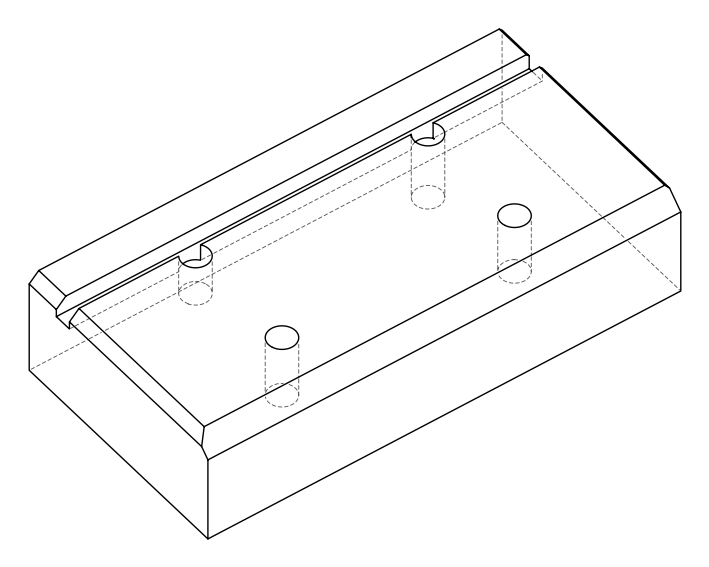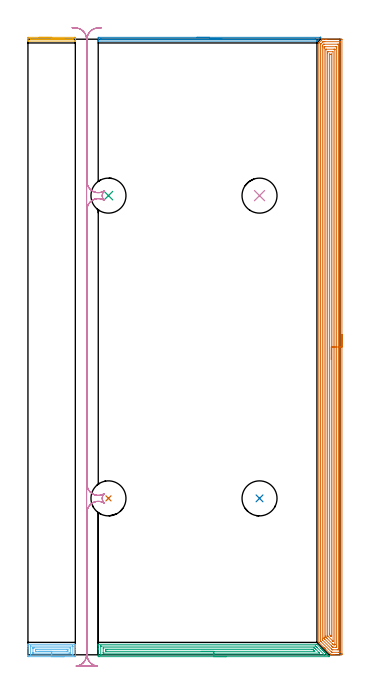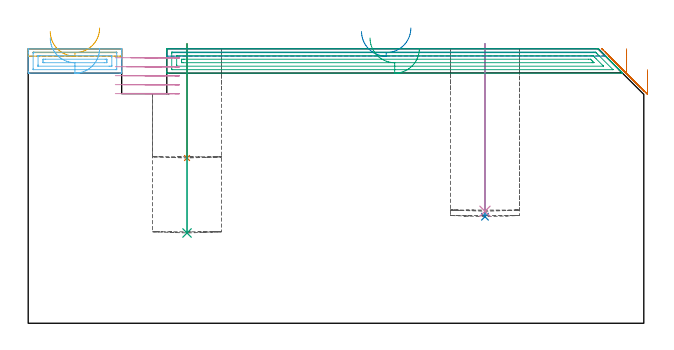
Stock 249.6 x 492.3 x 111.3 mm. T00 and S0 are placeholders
(PLAN: 10 operations, 2 tool changes, 51 min)
(1 INDEXABLE_INSERT_DRILL_BLIND_HOLE_FROM_SOLID | STEP1POCKET | NXT0302_027 | 0.19 min | 27041 mm3)
(2 INDEXABLE_INSERT_DRILL_BLIND_HOLE_FROM_SOLID_1 | STEP1POCKET_1 | NXT0302_027 | 0.28 min | 41680 mm3)
(3 INDEXABLE_INSERT_DRILL_BLIND_HOLE_FROM_SOLID_2 | STEP1POCKET_2 | NXT0302_027 | 0.31 min | 45746 mm3)
(4 INDEXABLE_INSERT_DRILL_BLIND_HOLE_FROM_SOLID_3 | STEP1POCKET_3 | NXT0302_027 | 0.27 min | 40331 mm3)
(5 AREA_MILL | FG_CHAMFER_SURFACE | UGT0205_001 | 0.74 min | 187 mm3)
(6 AREA_MILL_1 | FG_CHAMFER_SURFACE_1 | UGT0205_001 | 1.43 min | 2140 mm3)
(7 AREA_MILL_2 | FG_CHAMFER_SURFACE_2 | UGT0205_001 | 27.7 min | 84244 mm3)
(8 AREA_MILL_3 | FG_CHAMFER_SURFACE_3 | UGT0205_001 | 2.96 min | 803 mm3)
(9 AREA_MILL_4 | FG_CHAMFER_SURFACE_4 | UGT0205_001 | 5.98 min | 9024 mm3)
(10 MILL_RECTANGULAR_SLOT | SLOT_RECTANGULAR | UGT0201_100 | Follow Part, ap 4.5, ae 75% | 11.16 min | 160032 mm3)
(TOOL NXT0302_027 | Index. Insert Drill 28mm [880-D2800L32-05] | D28 PA176 FL140 Z2)
(TOOL UGT0205_001 | Chamfer Mill 20 x 3 x 45 deg. | D20 FL50 Z2)
(TOOL UGT0201_100 | End Mill 18 mm | D18 FL22 Z2)
(OP 1 INDEXABLE_INSERT_DRILL_BLIND_HOLE_FROM_SOLID)
G17 G21 G94 G90
T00 M6
G54
G17 G0 G90 X64.4 Y125.1 S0 M3
G43 Z121.3 H1
G94 G81 G98 Z67. F250. R113.3
G80
M5
M2
(OP 2 INDEXABLE_INSERT_DRILL_BLIND_HOLE_FROM_SOLID_1)
G17 G21 G94 G90
T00 M6
G54
G17 G0 G90 X185.2 Y125.1 S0 M3
G43 Z121.3 H1
G94 G81 G98 Z43.2 F250. R113.3
G80
M5
M2
(OP 3 INDEXABLE_INSERT_DRILL_BLIND_HOLE_FROM_SOLID_2)
G17 G21 G94 G90
T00 M6
G54
G17 G0 G90 X64.4 Y367.2 S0 M3
G43 Z121.3 H1
G94 G81 G98 Z36.6 F250. R113.3
G80
M5
M2
(OP 4 INDEXABLE_INSERT_DRILL_BLIND_HOLE_FROM_SOLID_3)
G17 G21 G94 G90
T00 M6
G54
G17 G0 G90 X185.2 Y367.2 S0 M3
G43 Z121.3 H1
G94 G81 G98 Z45.4 F250. R113.3
G80
M5
M2
(OP 5 AREA_MILL)
G17 G21 G94 G90
T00 M6
G54
G17 G0 G90 X8.95 Y493.8 S1061 M3
G43 Z121.3 H0
Z118.3
G94 G1 X8.988 Z117.428 F250.
X9.102 Z116.564
X9.291 Z115.712
X9.553 Z114.88
X9.887 Z114.074
X10.29 Z113.3
X10.758 Z112.564
X11.29 Z111.872
X11.879 Z111.229
X12.522 Z110.64
X13.214 Z110.109
X13.95 Z109.64
X14.724 Z109.237
X15.53 Z108.903
X16.362 Z108.641
X17.214 Z108.452
X18.078 Z108.338
X18.95 Z108.3
X37.275
X37.418 Y493.799 Z108.301
X37.898 Y493.791 Z108.305
X37.9 Y493.549 Z108.548
Y493.193 Z108.904
Y492.656 Z109.44
Y492.3 Z109.795
Y491.587 Z110.513
Y491.285 Z110.814
Y490.864 Z111.227
X37.897 Y490.838 Z111.253
X37.89 Y490.803 Z111.288
X37.809 Y490.798 Z111.298
X37.721 Y490.8 Z111.3
X0.178
X0.01 Y490.803 Z111.288
X0.007 Y490.862 Z111.23
X0. Y491.285 Z110.815
Y491.587 Z110.513
Y492.3 Z109.795
Y493.549 Z108.548
X0.002 Y493.791 Z108.305
X0.483 Y493.8 Z108.3
X18.95
Y492.386 Z109.714
X35.573
X35.745 Y492.385 Z109.715
X35.859 Y492.382 Z109.718
X35.892 Y492.379 Z109.721
X35.895 Y492.375 Z109.725
X35.898 Y492.359 Z109.741
Y492.3 Z109.8
X35.894 Y492.249 Z109.851
X35.891 Y492.229 Z109.871
X35.829 Y492.221 Z109.879
X35.658 Y492.216 Z109.884
X35.572 Y492.214 Z109.886
X2.327
X2.156 Y492.215 Z109.885
X2.042 Y492.218 Z109.882
X2.008 Y492.221 Z109.879
X2.005 Y492.225 Z109.875
X2.002 Y492.241 Z109.859
Y492.3 Z109.8
X2.006 Y492.351 Z109.749
X2.009 Y492.371 Z109.729
X2.071 Y492.379 Z109.721
X2.241 Y492.384 Z109.716
X2.328 Y492.385 Z109.715
X18.95 Y492.386 Z109.714
X19.822 Z109.752
X20.686 Z109.866
X21.538 Z110.055
X22.37 Z110.317
X23.176 Z110.651
X23.95 Z111.054
X24.686 Z111.523
X25.378 Z112.054
X26.021 Z112.643
X26.61 Z113.286
X27.142 Z113.979
X27.61 Z114.714
X28.013 Z115.488
X28.347 Z116.294
X28.609 Z117.126
X28.798 Z117.978
X28.912 Z118.843
X28.95 Z119.714
G0 Z121.3
M5
M2
(OP 6 AREA_MILL_1)
G17 G21 G94 G90
T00 M6
G54
G17 G0 G90 X28.95 Y-1.5 S1061 M3
G43 Z121.3 H0
Z111.4
G94 G1 X28.912 Z110.528 F250.
X28.798 Z109.663
X28.609 Z108.812
X28.347 Z107.98
X28.013 Z107.174
X27.61 Z106.4
X27.142 Z105.664
X26.61 Z104.972
X26.021 Z104.329
X25.378 Z103.74
X24.686 Z103.208
X23.95 Z102.74
X23.176 Z102.337
X22.37 Z102.003
X21.538 Z101.741
X20.687 Z101.552
X19.822 Z101.438
X18.95 Z101.4
X0.625
X0.108 Y-1.495 Z101.403
X0.009 Y-1.492 Z101.406
X0. Y-0.981 Z101.916
Y5.222 Z108.117
Y6.641 Z109.537
Y6.995 Z109.89
Y7.703 Z110.603
Y7.986 Z110.885
X0.007 Y8.371 Z111.262
X0.01 Y8.397 Z111.288
X0.179 Y8.4 Z111.3
X37.722
X37.89 Y8.397 Z111.288
X37.893 Y8.371 Z111.262
X37.9 Y7.986 Z110.885
Y7.703 Z110.603
Y6.995 Z109.89
Y5.755 Z108.652
Y4.336 Z107.232
Y-0.715 Z102.182
X37.898 Y-0.981 Z101.916
X37.892 Y-1.492 Z101.406
X37.792 Y-1.495 Z101.403
X37.275 Y-1.5 Z101.4
X18.95
Y-0.086 Z102.814
X2.19 Y-0.085 Z102.815
X2.084 Y-0.084 Z102.816
X2.031 Y-0.081 Z102.819
X2.012 Y-0.079 Z102.821
X2.01 Y-0.064 Z102.836
X2.005 Y0.053 Z102.953
X2.001 Y0.314 Z103.214
Y6.517 Z109.417
X2.008 Y6.928 Z109.828
X2.01 Y6.977 Z109.877
X2.028 Y6.979 Z109.879
X2.082 Y6.983 Z109.883
X2.192 Y6.985 Z109.885
X2.413 Y6.986 Z109.886
X35.71 Y6.985 Z109.885
X35.816 Y6.984 Z109.884
X35.869 Y6.981 Z109.881
X35.888 Y6.979 Z109.879
X35.89 Y6.964 Z109.864
X35.895 Y6.847 Z109.747
X35.899 Y6.586 Z109.486
Y0.383 Z103.283
X35.892 Y-0.028 Z102.872
X35.89 Y-0.077 Z102.823
X35.872 Y-0.08 Z102.82
X35.818 Y-0.083 Z102.817
X35.708 Y-0.085 Z102.815
X35.487 Y-0.086 Z102.814
X18.95
Y1.328 Z104.228
X4.084 Y1.329 Z104.229
X4.041 Y1.33 Z104.23
X4.018 Y1.332 Z104.232
X4.012 Y1.334 Z104.234
X4.01 Y1.346 Z104.246
X4.004 Y1.478 Z104.378
X4.001 Y1.677 Z104.577
X4. Y1.877 Z104.777
Y5.222 Z108.122
Y5.421 Z108.321
X4.003 Y5.488 Z108.388
X4.008 Y5.541 Z108.441
X4.012 Y5.565 Z108.465
X4.026 Y5.566 Z108.466
X4.201 Y5.569 Z108.469
X4.743 Y5.571 Z108.471
X5.095
X33.816
X33.859 Y5.57 Z108.47
X33.882 Y5.568 Z108.468
X33.888 Y5.566 Z108.466
X33.891 Y5.554 Z108.454
X33.896 Y5.422 Z108.322
X33.899 Y5.222 Z108.122
X33.9 Y5.023 Z107.923
Y1.677 Z104.577
Y1.479 Z104.379
X33.897 Y1.412 Z104.312
X33.892 Y1.359 Z104.259
X33.888 Y1.335 Z104.235
X33.874 Y1.334 Z104.234
X33.699 Y1.331 Z104.231
X33.157 Y1.329 Z104.229
X32.805 Y1.328 Z104.228
X18.95
Y2.743 Z105.643
X6.702
X6.112 Y2.745 Z105.645
X6.049 Y2.747 Z105.647
X6.011 Y2.749 Z105.649
X6.008 Y2.795 Z105.695
X6.003 Y3.009 Z105.909
X6. Y3.439 Z106.339
X6.004 Y3.887 Z106.787
X6.01 Y4.106 Z107.006
X6.014 Y4.151 Z107.051
X6.068 Y4.153 Z107.053
X6.171 Y4.156 Z107.056
X6.883 Y4.157 Z107.057
X7.063
X31.198
X31.788 Y4.155 Z107.055
X31.851 Y4.153 Z107.053
X31.889 Y4.151 Z107.051
X31.892 Y4.105 Z107.005
X31.897 Y3.89 Z106.79
X31.9 Y3.461 Z106.361
X31.896 Y3.012 Z105.912
X31.89 Y2.794 Z105.694
X31.886 Y2.749 Z105.649
X31.832 Y2.747 Z105.647
X31.729 Y2.744 Z105.644
X31.017 Y2.743 Z105.643
X30.837
X18.95
X18.078 Z105.681
X17.214 Z105.795
X16.362 Z105.983
X15.53 Z106.246
X14.724 Z106.58
X13.95 Z106.982
X13.214 Z107.451
X12.522 Z107.982
X11.879 Z108.572
X11.29 Z109.215
X10.759 Z109.907
X10.29 Z110.643
X9.887 Z111.416
X9.553 Z112.222
X9.291 Z113.054
X9.102 Z113.906
X8.988 Z114.771
X8.95 Z115.643
G0 Z121.3
M5
M2
(OP 7 AREA_MILL_2)
G17 G21 G94 G90
T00 M6
G54
G17 G0 G90 X251.1 Y256.15 S1061 M3
G43 Z121.3 H0
Z102.8
G94 G1 Y256.112 Z101.928 F250.
Y255.998 Z101.063
Y255.809 Z100.212
Y255.547 Z99.38
Y255.213 Z98.574
Y254.81 Z97.8
Y254.341 Z97.064
Y253.81 Z96.372
Y253.221 Z95.729
Y252.578 Z95.139
Y251.886 Z94.608
Y251.15 Z94.14
Y250.376 Z93.737
Y249.57 Z93.403
Y248.738 Z93.141
Y247.886 Z92.952
Y247.022 Z92.838
Y246.15 Z92.8
Y1.078
X251.099 Y0.633 Z92.801
X251.095 Y0.189 Z92.803
X251.092 Y0.01 Z92.806
X250.658 Y0. Z93.24
X245.373 Z98.521
X243.977 Z99.919
X243.612 Z100.283
X242.839 Z101.06
X242.731 Z101.167
X242.537 Y0.001 Z101.361
X242.511 Y0.005 Z101.387
X242.501 Y0.009 Z101.396
X242.462 Y0.037 Z101.436
X242.29 Y0.208 Z101.606
X242.164 Y0.335 Z101.734
X241.902 Y0.598 Z101.997
X237.785 Y4.714 Z106.114
X237.74 Y4.759 Z106.157
X237.693 Y4.807 Z106.206
X237.496 Y5.003 Z106.403
X237.446 Y5.053 Z106.451
X237.395 Y5.105 Z106.504
X237.207 Y5.293 Z106.692
X237.153 Y5.346 Z106.744
X237.096 Y5.403 Z106.803
X236.918 Y5.582 Z106.981
X236.859 Y5.64 Z107.038
X236.798 Y5.701 Z107.101
X236.629 Y5.871 Z107.27
X236.565 Y5.933 Z107.331
X232.723 Y9.776 Z111.175
X232.601 Y9.899 Z111.291
X232.6 Y9.902 Z111.292
Y10.024 Z111.3
Y488.984
X232.606 Y489.302 Z111.292
X232.704 Y489.403 Z111.194
X233.042 Y489.742 Z110.857
X233.098 Y489.798 Z110.802
X233.177 Y489.878 Z110.72
X234.804 Y491.505 Z109.093
X235.185 Y491.885 Z108.715
X235.309 Y492.009 Z108.591
X235.567 Y492.263 Z108.331
X235.607 Y492.296 Z108.29
X235.793 Y492.3 Z108.106
X236.565 Z107.329
X237.812 Z106.085
X238.327 Z105.567
X238.95 Z104.945
X250.658 Z93.24
X250.918 Y492.297 Z92.979
X251.092 Y492.29 Z92.806
X251.099 Y492.113 Z92.799
X251.1 Y246.15 Z92.8
X249.686 Z94.214
X249.685 Y2.515 Z94.215
X249.684 Y2.422 Z94.216
X249.679 Y2.031 Z94.221
X249.302 Y2.01 Z94.598
X248.896 Y2.003 Z95.004
X248.431 Y2. Z95.469
X243.612 Y2.001 Z100.288
X243.142 Y2.004 Z100.758
X243.043 Y2.01 Z100.857
X242.93 Y2.031 Z100.97
X242.731 Y2.224 Z101.169
X242.529 Y2.422 Z101.371
X234.479 Y10.472 Z109.421
X234.145 Y10.813 Z109.755
X234.049 Y10.913 Z109.851
X234.021 Y10.952 Z109.879
X234.019 Y10.974 Z109.881
X234.016 Y11.073 Z109.884
X234.014 Y11.273 Z109.886
Y11.366
X234.015 Y488.089 Z109.885
X234.016 Y488.189 Z109.884
X234.019 Y488.239 Z109.881
X234.021 Y488.259 Z109.879
X234.038 Y488.279 Z109.862
X234.165 Y488.412 Z109.735
X234.325 Y488.575 Z109.575
X235.685 Y489.934 Z108.215
X235.964 Y490.205 Z107.936
X236.043 Y490.281 Z107.857
X236.159 Y490.291 Z107.741
X236.565 Y490.297 Z107.335
X237.031 Y490.3 Z106.869
X237.446 Z106.454
X249.362 Z94.538
X249.589 Y490.298 Z94.311
X249.624 Y490.296 Z94.276
X249.661 Y490.29 Z94.239
X249.679 Y490.284 Z94.221
X249.68 Y490.256 Z94.22
X249.685 Y489.972 Z94.215
X249.686 Y246.15 Z94.214
X248.272 Z95.628
X248.271 Y4.845 Z95.629
X248.269 Y4.211 Z95.631
X248.267 Y4.081 Z95.633
X248.265 Y4.024 Z95.635
X248.215 Y4.008 Z95.685
X248.016 Y4.005 Z95.884
X247.342 Y4. Z96.558
X243.818 Y4.001 Z100.082
X243.612 Y4.005 Z100.288
X243.407 Y4.01 Z100.493
X243.195 Y4.211 Z100.705
X242.731 Y4.67 Z101.169
X235.55 Y11.85 Z108.35
X235.483 Y11.919 Z108.417
X235.451 Y11.956 Z108.449
X235.438 Y11.973 Z108.462
X235.436 Y12.001 Z108.464
X235.431 Y12.26 Z108.469
X235.429 Y12.52 Z108.471
Y486.301
Y486.56
X235.434 Y487.195 Z108.466
X235.436 Y487.222 Z108.464
X235.456 Y487.248 Z108.444
X235.493 Y487.291 Z108.407
X235.541 Y487.341 Z108.359
X235.685 Y487.485 Z108.215
X235.984 Y487.785 Z107.916
X236.289 Y488.089 Z107.611
X236.431 Y488.225 Z107.469
X236.477 Y488.266 Z107.423
X236.515 Y488.29 Z107.385
X236.565 Y488.292 Z107.335
X237.239 Y488.299 Z106.661
X247.809 Z96.091
X248.016 Y488.295 Z95.884
X248.222 Y488.29 Z95.678
X248.265 Y488.283 Z95.635
X248.267 Y488.245 Z95.633
X248.27 Y488.176 Z95.63
X248.271 Y488.089 Z95.629
X248.272 Y487.829
Y246.15 Z95.628
X246.857 Z97.043
Y6.894
X246.855 Y6.283 Z97.045
X246.852 Y6.077 Z97.048
X246.851 Y6.012 Z97.049
X246.804 Y6.009 Z97.096
X246.694 Y6.005 Z97.206
X246.254 Y6. Z97.646
X244.492 Z99.408
X244.052 Y6.003 Z99.848
X243.942 Y6.006 Z99.958
X243.888 Y6.01 Z100.012
X243.829 Y6.032 Z100.071
X243.612 Y6.244 Z100.288
X242.955 Y6.894 Z100.945
X242.731 Y7.118 Z101.169
X237.446 Y12.403 Z106.454
X237.075 Y12.78 Z106.825
X236.889 Y12.972 Z107.011
X236.849 Y13.018 Z107.051
X236.847 Y13.068 Z107.053
X236.845 Y13.155 Z107.055
X236.843 Y13.767 Z107.057
Y14.049
Y485.124
X236.845 Y485.406 Z107.055
X236.849 Y486.012 Z107.051
X236.862 Y486.201 Z107.038
X236.92 Y486.259 Z106.98
X236.953 Y486.29 Z106.947
X237.006 Y486.292 Z106.894
X237.446 Y486.3 Z106.454
X246.254 Z97.646
X246.694 Y486.295 Z97.206
X246.804 Y486.292 Z97.096
X246.851 Y486.289 Z97.049
X246.853 Y486.251 Z97.047
X246.855 Y486.153 Z97.045
X246.857 Y485.688 Z97.043
Y485.406
Y246.15
X245.443 Z98.457
Y8.54
X245.441 Y8.398 Z98.459
X245.436 Y8.114 Z98.464
X245.43 Y8.009 Z98.47
X245.415 Y8.006 Z98.485
X245.373 Y8.003 Z98.527
X245.163 Y8.001 Z98.737
X244.492 Y8.01 Z99.408
X244.278 Y8.032 Z99.622
X244.06 Y8.246 Z99.84
X243.615 Y8.683 Z100.285
X239.143 Y13.155 Z104.757
X238.327 Y13.982 Z105.573
X238.264 Y14.049 Z105.636
X238.261 Y14.116 Z105.639
X238.257 Y14.944 Z105.643
Y15.015
Y483.759
X238.259 Y483.901 Z105.641
X238.264 Y484.185 Z105.636
X238.27 Y484.291 Z105.63
X238.286 Y484.294 Z105.614
X238.327 Y484.297 Z105.573
X238.536 Y484.3 Z105.364
X244.701 Z99.199
X245.373 Y484.297 Z98.527
X245.417 Y484.294 Z98.483
X245.436 Y484.291 Z98.464
X245.439 Y484.114 Z98.461
X245.442 Y483.83 Z98.458
X245.443 Y246.15 Z98.457
X244.029 Z99.871
Y10.942
X244.027 Y10.801 Z99.873
X244.025 Y10.75 Z99.875
X244.024 Y10.737 Z99.876
X243.983 Y10.774 Z99.917
X243.836 Y10.915 Z100.064
X243.612 Y11.136 Z100.288
X243.382 Y11.366 Z100.518
X239.805 Y14.944 Z104.095
X239.71 Y15.045 Z104.19
X239.678 Y15.082 Z104.222
X239.676 Y15.104 Z104.224
X239.673 Y15.156 Z104.227
X239.671 Y15.367 Z104.229
X239.672 Y481.357 Z104.228
X239.674 Y481.828 Z104.226
X239.677 Y482.246 Z104.223
X239.687 Y482.29 Z104.213
X239.74 Y482.294 Z104.16
X239.856 Y482.297 Z104.044
X240.088 Y482.299 Z103.812
X240.505 Y482.3 Z103.395
X244.028 Z99.872
X244.029 Y246.15 Z99.871
X242.615 Z101.285
Y14.944
X242.613 Y14.671 Z101.287
X242.611 Y14.605 Z101.289
X242.609 Y14.601 Z101.291
X242.605 Z101.295
X242.579 Y14.622 Z101.321
X242.524 Y14.674 Z101.376
X242.254 Y14.944 Z101.646
X241.85 Y15.348 Z102.05
X241.363 Y15.838 Z102.537
X241.196 Y16.013 Z102.704
X241.092 Y16.134 Z102.808
X241.086 Y16.732 Z102.814
Y480.04
X241.087 Y480.234 Z102.813
X241.089 Y480.281 Z102.811
X241.091 Y480.286 Z102.809
X241.105 Y480.29 Z102.795
X241.167 Y480.295 Z102.733
X241.337 Y480.299 Z102.563
X242.475 Y480.3 Z101.425
X242.563 Y480.298 Z101.337
X242.595 Y480.294 Z101.305
X242.605 Y480.291 Z101.295
X242.608 Y480.281 Z101.292
X242.612 Y480.241 Z101.288
X242.614 Y480.158 Z101.286
X242.615 Y246.15 Z101.285
Y245.278 Z101.323
Y244.413 Z101.437
Y243.562 Z101.626
Y242.73 Z101.888
Y241.924 Z102.222
Y241.15 Z102.625
Y240.414 Z103.094
Y239.722 Z103.625
Y239.079 Z104.214
Y238.49 Z104.857
Y237.958 Z105.549
Y237.49 Z106.285
Y237.087 Z107.059
Y236.753 Z107.865
Y236.491 Z108.697
Y236.302 Z109.549
Y236.188 Z110.414
Y236.15 Z111.285
G0 Z121.3
M5
M2
(OP 8 AREA_MILL_3)
G17 G21 G94 G90
T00 M6
G54
G17 G0 G90 X135.15 Y493.8 S1061 M3
G43 Z121.3 H0
Z118.3
G94 G1 X135.188 Z117.428 F250.
X135.302 Z116.564
X135.491 Z115.712
X135.753 Z114.88
X136.087 Z114.074
X136.49 Z113.3
X136.958 Z112.564
X137.49 Z111.872
X138.079 Z111.229
X138.722 Z110.64
X139.414 Z110.108
X140.15 Z109.64
X140.924 Z109.237
X141.73 Z108.903
X142.562 Z108.641
X143.414 Z108.452
X144.278 Z108.338
X145.15 Z108.3
X234.008
X234.09 Y493.798
X234.092 Y493.797 Z108.301
X234.09 Y493.789 Z108.308
X233.941 Y493.639 Z108.458
X233.793 Y493.492 Z108.606
X231.226 Y490.926 Z111.173
X231.095 Y490.804 Z111.29
X230.819 Y490.8 Z111.3
X56.358
X56.298 Y490.798 Z111.298
X56.209 Y490.802 Z111.288
X56.202 Y490.824 Z111.266
X56.201 Y490.839 Z111.252
X56.2 Y490.857 Z111.234
Y491.231 Z110.868
Y491.667 Z110.432
Y492.3 Z109.795
Y493.509 Z108.588
X56.202 Y493.791 Z108.305
X56.662 Y493.8 Z108.3
X145.15
Y492.386 Z109.714
X229.926
X230.012 Y492.385 Z109.715
X230.183 Y492.381 Z109.719
X230.217 Y492.379 Z109.721
X230.211 Y492.369 Z109.731
X230.185 Y492.339 Z109.761
X230.147 Y492.3 Z109.8
X230.07 Y492.231 Z109.869
X230.005 Y492.221 Z109.879
X229.926 Y492.219 Z109.881
X229.119 Y492.214 Z109.886
X229.034
X58.503 Y492.215 Z109.885
X58.332 Y492.218 Z109.882
X58.224 Y492.221 Z109.879
X58.21 Y492.246 Z109.854
X58.204 Y492.3 Z109.8
X58.203 Y492.349 Z109.751
X58.206 Y492.372 Z109.728
X58.208 Y492.378 Z109.722
X58.247 Y492.381 Z109.719
X58.418 Y492.385 Z109.715
X58.504 Y492.386 Z109.714
X145.15
X146.022 Z109.752
X146.886 Z109.866
X147.738 Z110.055
X148.57 Z110.317
X149.376 Z110.651
X150.15 Z111.054
X150.886 Z111.523
X151.578 Z112.054
X152.221 Z112.643
X152.81 Z113.286
X153.342 Z113.978
X153.81 Z114.714
X154.213 Z115.488
X154.547 Z116.294
X154.809 Z117.126
X154.998 Z117.978
X155.112 Z118.843
X155.15 Z119.714
G0 Z121.3
M5
M2
(OP 9 AREA_MILL_4)
G17 G21 G94 G90
T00 M6
G54
G17 G0 G90 X158.6 Y-1.5 S1061 M3
G43 Z121.3 H0
Z111.4
G94 G1 X158.562 Z110.528 F250.
X158.448 Z109.664
X158.259 Z108.812
X157.997 Z107.98
X157.663 Z107.174
X157.26 Z106.4
X156.792 Z105.664
X156.26 Z104.972
X155.671 Z104.329
X155.028 Z103.74
X154.336 Z103.208
X153.6 Z102.74
X152.826 Z102.337
X152.02 Z102.003
X151.188 Z101.741
X150.336 Z101.552
X149.472 Z101.438
X148.6 Z101.4
X56.79 Y-1.499 Z101.401
X56.274 Y-1.494 Z101.403
X56.208 Y-1.491 Z101.406
X56.2 Y-0.981 Z101.916
Y4.336 Z107.231
Y4.935 Z107.833
Y5.223 Z108.119
Y6.995 Z109.89
Y7.57 Z110.469
Y7.881 Z110.78
Y8.064 Z110.963
X56.207 Y8.377 Z111.268
X56.21 Y8.397 Z111.288
X56.344 Y8.4 Z111.3
X230.605
X231.095 Y8.401 Z111.281
X231.164 Y8.337 Z111.234
X234.279 Y5.223 Z108.119
X234.384 Y5.117 Z108.016
X234.467 Y5.033 Z107.932
X234.575 Y4.927 Z107.823
X234.677 Y4.823 Z107.722
X234.765 Y4.736 Z107.635
X234.87 Y4.632 Z107.528
X234.971 Y4.529 Z107.429
X235.062 Y4.438 Z107.338
X235.166 Y4.336 Z107.232
X235.265 Y4.235 Z107.135
X235.359 Y4.141 Z107.041
X235.461 Y4.041 Z106.937
X235.559 Y3.941 Z106.841
X235.656 Y3.844 Z106.744
X235.756 Y3.745 Z106.641
X235.852 Y3.648 Z106.547
X235.953 Y3.547 Z106.447
X236.05 Y3.452 Z106.348
X236.146 Y3.354 Z106.253
X236.25 Y3.25 Z106.149
X236.347 Y3.155 Z106.051
X236.44 Y3.06 Z105.96
X236.547 Y2.953 Z105.852
X236.643 Y2.859 Z105.755
X236.734 Y2.766 Z105.666
X236.844 Y2.656 Z105.555
X236.938 Y2.564 Z105.46
X237.028 Y2.473 Z105.372
X237.142 Y2.359 Z105.258
X237.233 Y2.268 Z105.164
X237.321 Y2.179 Z105.078
X237.439 Y2.062 Z104.961
X237.529 Y1.973 Z104.869
X237.615 Y1.885 Z104.784
X237.736 Y1.765 Z104.664
X237.824 Y1.678 Z104.574
X237.909 Y1.591 Z104.491
X238.033 Y1.467 Z104.367
X238.12 Y1.382 Z104.278
X238.203 Y1.298 Z104.197
X238.33 Y1.17 Z104.07
X238.415 Y1.087 Z103.983
X238.496 Y1.004 Z103.903
X238.627 Y0.873 Z103.772
X238.711 Y0.791 Z103.687
X238.79 Y0.71 Z103.609
X238.924 Y0.576 Z103.475
X239.006 Y0.496 Z103.392
X239.084 Y0.416 Z103.316
X239.221 Y0.279 Z103.178
X239.301 Y0.2 Z103.097
X239.378 Y0.123 Z103.022
X239.518 Y-0.018 Z102.881
X239.597 Y-0.095 Z102.801
X239.672 Y-0.171 Z102.728
X239.816 Y-0.315 Z102.584
X239.892 Y-0.39 Z102.506
X239.965 Y-0.465 Z102.434
X240.113 Y-0.612 Z102.287
X240.188 Y-0.686 Z102.21
X240.259 Y-0.759 Z102.141
X240.41 Y-0.909 Z101.99
X240.483 Y-0.981 Z101.915
X240.691 Y-1.191 Z101.709
X240.707 Y-1.207 Z101.693
X240.918 Y-1.424 Z101.474
X240.984 Y-1.495 Z101.404
X240.707 Y-1.5 Z101.4
X148.6
Y-0.086 Z102.814
X58.564
X58.352 Y-0.082 Z102.818
X58.247 Y-0.079 Z102.821
X58.209 Y-0.073 Z102.827
X58.207 Y-0.04 Z102.86
X58.204 Y0.046 Z102.946
X58.2 Y0.275 Z103.175
Y6.479 Z109.379
X58.204 Y6.85 Z109.75
X58.208 Y6.956 Z109.856
X58.211 Y6.98 Z109.88
X58.216 Y6.982 Z109.882
X58.242 Y6.984 Z109.884
X58.352 Y6.985 Z109.885
X58.573 Y6.986 Z109.886
X229.723
X229.943 Y6.981 Z109.881
X230.048 Y6.979 Z109.879
X230.256 Y6.782 Z109.682
X230.605 Y6.443 Z109.343
X230.941 Y6.109 Z109.009
X231.496 Y5.554 Z108.454
X237.02 Y0.029 Z102.929
X237.066 Y-0.019 Z102.881
X237.109 Y-0.069 Z102.831
X237.116 Y-0.08 Z102.82
X237.105 Y-0.081 Z102.819
X237.054 Y-0.083 Z102.817
X236.844 Y-0.086 Z102.814
X148.6
Y1.328 Z104.228
X60.706 Y1.329 Z104.229
X60.356 Y1.333 Z104.233
X60.241 Y1.335 Z104.235
X60.21 Y1.342 Z104.242
X60.205 Y1.42 Z104.32
X60.202 Y1.523 Z104.423
X60.2 Y1.678 Z104.578
Y1.832 Z104.732
X60.201 Y5.376 Z108.276
X60.208 Y5.531 Z108.431
X60.212 Y5.566 Z108.466
X60.225 Y5.568 Z108.468
X60.268 Y5.57 Z108.47
X60.356 Y5.571 Z108.471
X228.472
X228.822 Y5.569 Z108.469
X228.939 Y5.567 Z108.467
X229.026 Y5.562 Z108.462
X229.095 Y5.497 Z108.397
X229.376 Y5.223 Z108.123
X229.714 Y4.887 Z107.787
X230.265 Y4.336 Z107.236
X232.923 Y1.678 Z104.578
X233.1 Y1.5 Z104.4
X233.24 Y1.358 Z104.258
X233.258 Y1.336 Z104.236
Y1.334 Z104.234
X233.251 Y1.331 Z104.231
X233.19 Y1.329 Z104.229
X148.6 Y1.328 Z104.228
Y2.743 Z105.643
X62.849
X62.277 Y2.748 Z105.648
X62.215 Y2.749 Z105.649
X62.21 Y2.83 Z105.73
X62.205 Y3.016 Z105.916
X62.2 Y3.388 Z106.288
X62.201 Y3.45 Z106.35
X62.206 Y3.862 Z106.762
X62.21 Y4.068 Z106.968
X62.225 Y4.15 Z107.05
X62.323 Y4.153 Z107.053
X63.03 Y4.157 Z107.057
X63.21
X227.22
X227.931 Y4.151 Z107.051
X227.974 Y4.15 Z107.05
X228.02 Y4.119 Z107.019
X228.119 Y4.024 Z106.924
X228.315 Y3.833 Z106.733
X228.701 Y3.45 Z106.35
X228.822 Y3.329 Z106.229
X229.135 Y3.015 Z105.915
X229.289 Y2.859 Z105.759
X229.363 Y2.78 Z105.68
X229.389 Y2.75 Z105.65
X229.374 Y2.749 Z105.649
X228.822 Y2.744 Z105.644
X228.642 Y2.743 Z105.643
X148.6
X147.728 Z105.681
X146.864 Z105.795
X146.012 Z105.983
X145.18 Z106.246
X144.374 Z106.58
X143.6 Z106.982
X142.864 Z107.451
X142.172 Z107.982
X141.529 Z108.572
X140.94 Z109.215
X140.408 Z109.907
X139.94 Z110.643
X139.537 Z111.416
X139.203 Z112.222
X138.941 Z113.054
X138.752 Z113.906
X138.638 Z114.771
X138.6 Z115.643
G0 Z121.3
M5
M2
(OP 10 MILL_RECTANGULAR_SLOT)
G17 G21 G94 G90
T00 M6
G54
G17 G0 G90 X35.327 Y501.431 S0 M3
G43 Z121.3 H0
Z107.66
G94 G1 X38.324 Y501.29 F250.
G2 X46.9 Y492.3 R9. F500.
G1 Y0.
G2 X41.702 Y-8.158 R9.
G3 X45.503 Y-9. R9.
G1 X48.55
G3 X52.375 Y-8.147 R9.
G2 X47.2 Y0. R9.
G1 Y113.753
G2 X61.264 Y121.193 R9.
G1 X61.27 Y121.201
G2 X61.27 Y128.999 R5.
G1 X61.264 Y129.007
G2 X47.2 Y136.447 R9.
G1 Y355.853
G2 X61.264 Y363.293 R9.
G1 X61.27 Y363.301
G2 X61.27 Y371.099 R5.
G1 X61.264 Y371.107
G2 X47.2 Y378.547 R9.
G1 Y492.3
G2 X55.776 Y501.29 R9.
G1 X58.773 Y501.431 F250.
G0 X35.327 Z104.02
G1 X38.324 Y501.29
G2 X46.9 Y492.3 R9. F500.
G1 Y0.
G2 X39.914 Y-8.772 R9.
G1 X39.907 Y-8.801
G3 X41.789 Y-9. R9.
G1 X52.311
G3 X54.192 Y-8.801 R9.
G1 X54.186 Y-8.772
G2 X47.2 Y0. R9.
G1 Y113.753
G2 X61.264 Y121.193 R9.
G1 X61.27 Y121.201
G2 X61.27 Y128.999 R5.
G1 X61.264 Y129.007
G2 X47.2 Y136.447 R9.
G1 Y355.853
G2 X61.264 Y363.293 R9.
G1 X61.27 Y363.301
G2 X61.27 Y371.099 R5.
G1 X61.264 Y371.107
G2 X47.2 Y378.547 R9.
G1 Y492.3
G2 X55.776 Y501.29 R9.
G1 X58.773 Y501.431 F250.
G0 X35.327 Z100.38
G1 X38.324 Y501.29
G2 X46.9 Y492.3 R9. F500.
G1 Y0.
G2 X38.634 Y-8.97 R9.
G1 Y-9.
X55.466
Y-8.97
G2 X47.2 Y0. R9.
G1 Y113.753
G2 X61.264 Y121.193 R9.
G1 X61.27 Y121.201
G2 X61.27 Y128.999 R5.
G1 X61.264 Y129.007
G2 X47.2 Y136.447 R9.
G1 Y355.853
G2 X61.264 Y363.293 R9.
G1 X61.27 Y363.301
G2 X61.27 Y371.099 R5.
G1 X61.264 Y371.107
G2 X47.2 Y378.547 R9.
G1 Y492.3
G2 X55.776 Y501.29 R9.
G1 X58.773 Y501.431 F250.
G0 X35.327 Z96.74
G1 X38.324 Y501.29
G2 X46.9 Y492.3 R9. F500.
G1 Y0.
G2 X38.634 Y-8.97 R9.
G1 Y-9.
X55.466
Y-8.97
G2 X47.2 Y0. R9.
G1 Y113.753
G2 X61.264 Y121.193 R9.
G1 X61.27 Y121.201
G2 X61.27 Y128.999 R5.
G1 X61.264 Y129.007
G2 X47.2 Y136.447 R9.
G1 Y355.853
G2 X61.264 Y363.293 R9.
G1 X61.27 Y363.301
G2 X61.27 Y371.099 R5.
G1 X61.264 Y371.107
G2 X47.2 Y378.547 R9.
G1 Y492.3
G2 X55.776 Y501.29 R9.
G1 X58.773 Y501.431 F250.
G0 X35.327 Z93.1
G1 X38.324 Y501.29
G2 X46.9 Y492.3 R9. F500.
G1 Y0.
G2 X38.634 Y-8.97 R9.
G1 Y-9.
X55.466
Y-8.97
G2 X47.2 Y0. R9.
G1 Y113.753
G2 X61.264 Y121.193 R9.
G1 X61.27 Y121.201
G2 X61.27 Y128.999 R5.
G1 X61.264 Y129.007
G2 X47.2 Y136.447 R9.
G1 Y355.853
G2 X61.264 Y363.293 R9.
G1 X61.27 Y363.301
G2 X61.27 Y371.099 R5.
G1 X61.264 Y371.107
G2 X47.2 Y378.547 R9.
G1 Y492.3
G2 X55.776 Y501.29 R9.
G1 X58.773 Y501.431 F250.
G0 Z121.3
M5
M2
